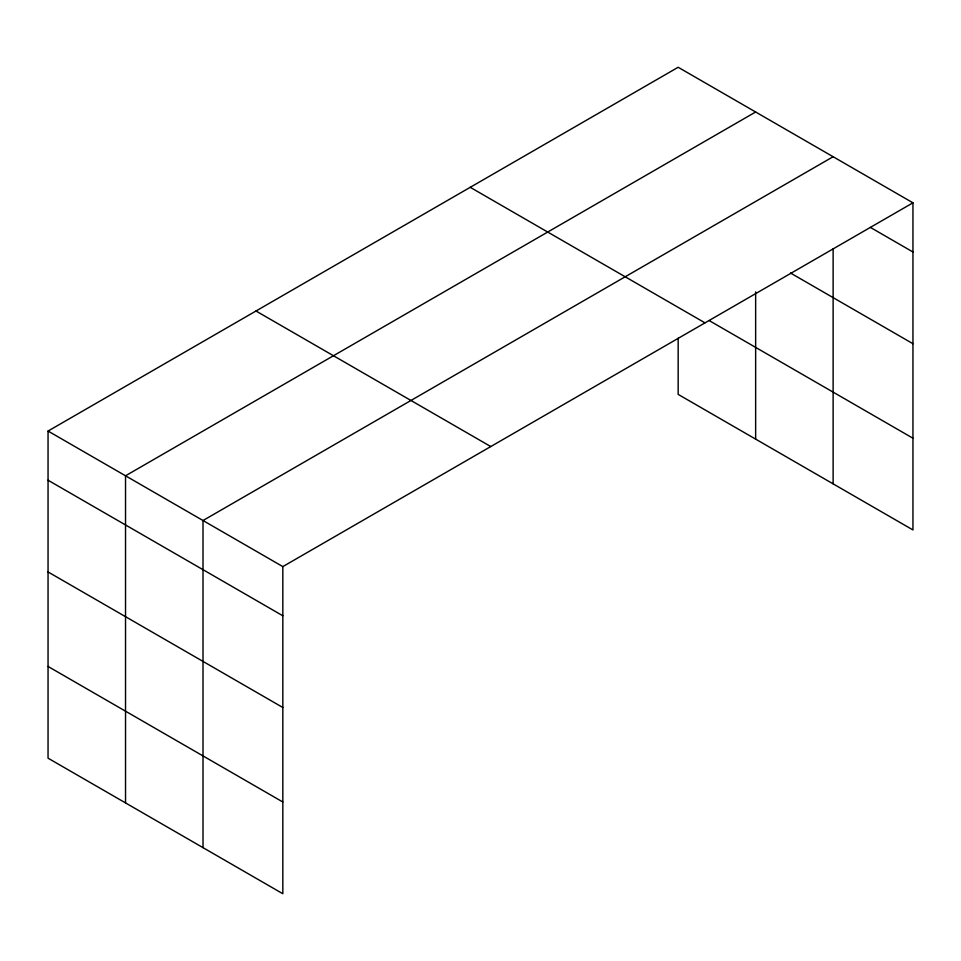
<?xml version="1.0" encoding="UTF-8"?>
<svg xmlns="http://www.w3.org/2000/svg" width="961" height="961" viewBox="0 0 961 961"><rect width="100%" height="100%" fill="white"/><g stroke="black" fill="none" stroke-linecap="round" stroke-linejoin="round"><path stroke-width="1.44" d="M48.05 431.057L282.834 566.606L282.834 893.73L48.05 758.181L48.05 431.057L678.166 67.27L912.95 202.819L912.95 529.943L678.166 394.394L678.166 338.176M755.646 111.993L125.531 475.791L125.531 802.915M833.127 156.727L203.011 520.526L203.011 847.65M282.834 566.606L912.95 202.819M870.462 227.445L912.95 251.986M790.507 273.02L912.95 343.714M709.158 320.554L912.95 438.216M470.229 187.311L705.014 322.872M255.986 311.004L490.771 446.553M48.05 480.224L282.834 615.773M48.05 571.951L282.834 707.5M48.05 666.453L282.834 802.003M833.127 248.803L833.127 483.851M755.646 291.892L755.646 439.117"/></g></svg>
